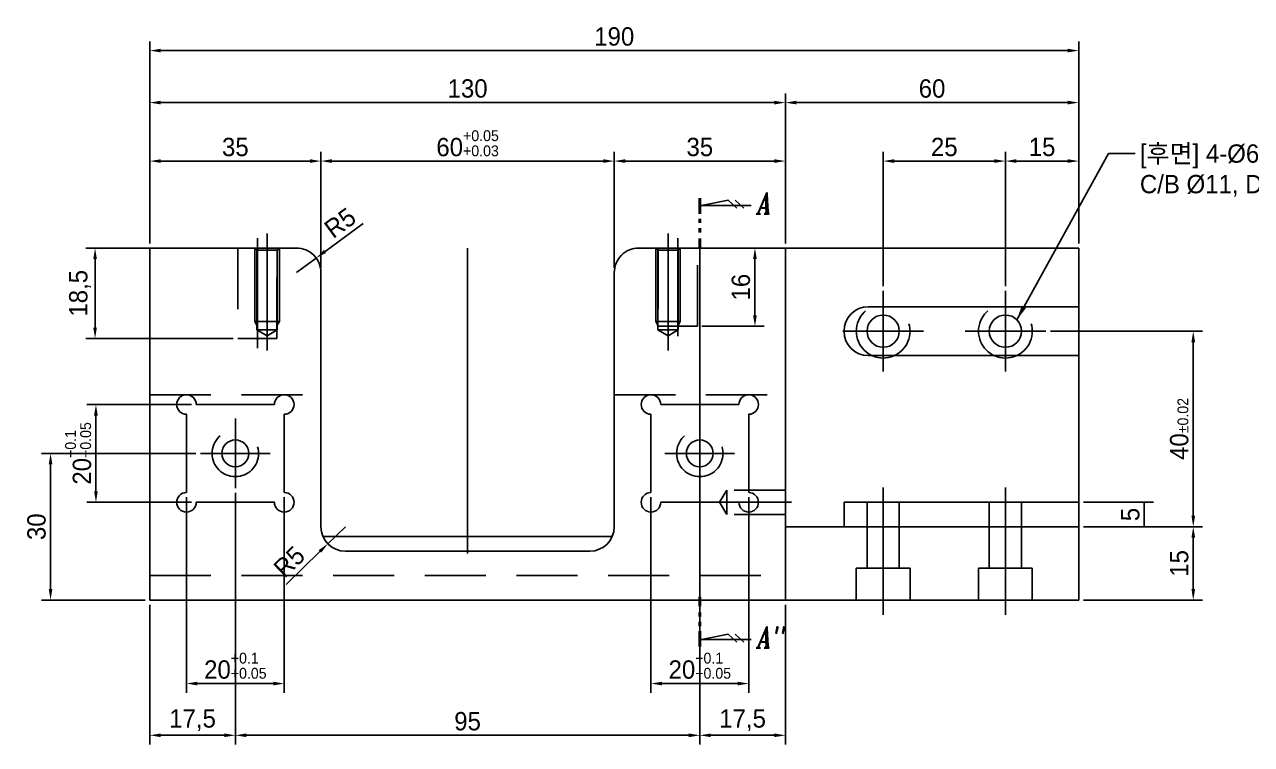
# Model space of a CAD drawing. Header units: inches. Extents: x 0 to 23821, y 0 to 11279.
# Drawn here: x 16973.8 to 17224.7, y 2118.8 to 2266.1 of the extents above; entities that cross this region are included whole.
import ezdxf

# ---------------------------------------------------------------- set-up
doc = ezdxf.new("R2010")
doc.units = ezdxf.units.IN
doc.header["$LTSCALE"] = 10
doc.header["$MEASUREMENT"] = 0
for name, pattern in [('CENTER', [2, 1.25, -0.25, 0.25, -0.25]), ('HIDDEN', [0.375, 0.25, -0.125]), ('PHANTOM2', [31.75, 15.875, -3.175, 3.175, -3.175, 3.175, -3.175])]:
    doc.linetypes.add(name, pattern=pattern)
doc.layers.get('Defpoints').update_dxf_attribs({"color": 8})
for name, color, linetype in [('CENTER LINE', 1, 'CENTER'), ('HIDDEN LINE', 4, 'HIDDEN'), ('THIN LINE', 3, 'Continuous')]:
    doc.layers.add(name, color=color, linetype=linetype)
doc.styles.add('ITALICT', font='italict')
doc.styles.add('SCI', font='')
doc.styles.get('SCI').set_extended_font_data('Gulim')
doc.dimstyles.new('SCH', dxfattribs={"dimtxt": 2.5, "dimasz": 2, "dimexe": 1.25, "dimexo": 0.625, "dimtad": 1, "dimdec": 8, "dimtxsty": 'SCI', "dimcen": 2.5, "dimclrd": 4, "dimclre": 4, "dimclrt": 7, "dimadec": 8, "dimazin": 2, "dimtfac": 1, "dimtdec": 8, "dimtmove": 0, "dimatfit": 3, "dimfxl": 1, "dimarcsym": 0})

# ---------------------------------------------------------------- blocks, each defined once
blk = doc.blocks.new('MDTapSHM5 Dp15')
at = {"layer": 'CENTER LINE', "ltscale": 3.591505}
blk.add_line((-3, 0), (20.94, 0), dxfattribs=at)
at = {"layer": 'HIDDEN LINE', "ltscale": 7.183011}
for p, q in [((0, 2.5), (15, 2.5)), ((0.43, 2.07), (0, 2.5)), ((0.43, 2.07), (16.75, 2.07)), ((0.43, 2.07), (0.43, -2.07)), ((15, 2.5), (15.75, 2.07)), ((15, 2.5), (15, -2.5)), ((16.75, 2.07), (16.75, -2.07)), ((16.75, 2.07), (17.94, 0)), ((17.94, 0), (16.75, -2.07)), ((0, -2.5), (0.43, -2.07)), ((0, -2.5), (15, -2.5)), ((16.75, -2.07), (0.43, -2.07)), ((15, -2.5), (15.75, -2.07))]:
    blk.add_line(p, q, dxfattribs=at)
blk = doc.blocks.new('23MDCBM6H', base_point=(359.76, 960.29))
at = {"color": 7, "linetype": 'Continuous'}
blk.add_circle((359.76, 960.29), 3.3, dxfattribs=at)
at = {"layer": 'CENTER LINE', "ltscale": 2.475}
for p, q in [((359.76, 952.04), (359.76, 968.54)), ((351.51, 960.29), (368.01, 960.29))]:
    blk.add_line(p, q, dxfattribs=at)
at = {"layer": 'HIDDEN LINE', "ltscale": 8.8}
blk.add_circle((359.76, 960.29), 5.5, dxfattribs=at)
blk = doc.blocks.new('23MDCBM5H', base_point=(202.26, 785.36))
at = {"color": 7, "linetype": 'Continuous'}
blk.add_circle((202.26, 785.36), 2.75, dxfattribs=at)
at = {"layer": 'CENTER LINE', "ltscale": 2.1375}
for p, q in [((202.26, 778.23), (202.26, 792.48)), ((195.13, 785.36), (209.38, 785.36))]:
    blk.add_line(p, q, dxfattribs=at)
at = {"layer": 'HIDDEN LINE', "ltscale": 7.6}
blk.add_circle((202.26, 785.36), 4.75, dxfattribs=at)
blk = doc.blocks.new('A$C7c647d44')
for p, q in [((0, 72), (-60, 72)), ((0, 0), (0, 72)), ((-43, 60), (0, 60)), ((-43, 50), (0, 50)), ((-48, 15), (-48, 20)), ((-48, 20), (0, 20)), ((-154.58, 13), (-95.42, 13)), ((-60, 15), (0, 15)), ((-150, 10), (-100, 10)), ((-60, 0), (0, 0))]:
    blk.add_line(p, q)
blk.add_lwpolyline([(-95, 15), (-95, 67, -0.414214), (-90, 72), (-60, 72), (-60, 0), (-190, 0), (-190, 72), (-160, 72, -0.414214), (-155, 67), (-155, 15)], format="xyb")
for points in [[(-182.5, 22), (-182.5, 38)], [(-180.5, 40), (-164.5, 40)], [(-162.5, 38), (-162.5, 22)], [(-87.5, 38), (-87.5, 22)], [(-69.5, 40), (-85.5, 40)], [(-67.5, 22), (-67.5, 38)], [(-164.5, 20), (-180.5, 20)], [(-85.5, 20), (-69.5, 20)]]:
    blk.add_lwpolyline(points)
for centre, radius, start, end in [((-43, 55), 5, 90, 270), ((-182.5, 40), 2, 0, 270), ((-162.5, 40), 2, 270, 180), ((-87.5, 40), 2, 0, 270), ((-67.5, 40), 2, 270, 180), ((-182.5, 20), 2, 90, 0), ((-162.5, 20), 2, 180, 90), ((-87.5, 20), 2, 90, 0), ((-67.5, 20), 2, 180, 90), ((-150, 15), 5, 180, 270), ((-100, 15), 5, 270, 0)]:
    blk.add_arc(centre, radius, start, end)
at = {"layer": 'CENTER LINE', "ltscale": 5}
for p, q in [((-168, 74), (-168, 51.5)), ((-82, 74), (-82, 54)), ((-125, 72), (-125, 0))]:
    blk.add_line(p, q, dxfattribs=at)
at = {"layer": 'CENTER LINE', "ltscale": 3.9}
for p, q in [((-40, -3), (-40, 23)), ((-15, -3), (-15, 23))]:
    blk.add_line(p, q, dxfattribs=at)
at = {"layer": 'CENTER LINE', "ltscale": 2.091507}
blk.add_line((-58.75, 20), (-74.69, 20), dxfattribs=at)
at = {"layer": 'HIDDEN LINE', "ltscale": 5}
for p, q in [((-172, 72), (-172, 53.5)), ((-164, 53.5), (-164, 72)), ((-86, 72), (-86, 56)), ((-78, 56), (-78, 72)), ((-86, 56), (-78, 56)), ((-172, 53.5), (-164, 53.5)), ((-190, 42), (-155, 42)), ((-95, 42), (-60, 42)), ((-190, 5), (-60, 5))]:
    blk.add_line(p, q, dxfattribs=at)
at = {"layer": 'HIDDEN LINE', "ltscale": 4.183014}
for p, q in [((-72, 22.5), (-73.44, 20)), ((-60, 22.5), (-72, 22.5)), ((-72, 22.5), (-72, 17.5)), ((-72, 17.5), (-73.44, 20)), ((-60, 17.5), (-72, 17.5))]:
    blk.add_line(p, q, dxfattribs=at)
at = {"layer": 'HIDDEN LINE', "ltscale": 7.8}
for p, q in [((-43.3, 6.5), (-43.3, 20)), ((-36.7, 6.5), (-36.7, 20)), ((-18.3, 6.5), (-18.3, 20)), ((-11.7, 6.5), (-11.7, 20)), ((-45.5, 0), (-45.5, 6.5)), ((-45.5, 6.5), (-34.5, 6.5)), ((-34.5, 6.5), (-34.5, 0)), ((-20.5, 0), (-20.5, 6.5)), ((-20.5, 6.5), (-9.5, 6.5)), ((-9.5, 6.5), (-9.5, 0))]:
    blk.add_line(p, q, dxfattribs=at)
at = {"rotation": 270}
blk.add_blockref('MDTapSHM5 Dp15', (-166, 72), dxfattribs=at)
at = {"xscale": -1, "rotation": 90}
blk.add_blockref('MDTapSHM5 Dp15', (-84, 72), dxfattribs=at)
for name, p in [('23MDCBM6H', (-40, 55)), ('23MDCBM6H', (-15, 55)), ('23MDCBM5H', (-172.5, 30)), ('23MDCBM5H', (-77.5, 30))]:
    blk.add_blockref(name, p)
blk = doc.blocks.new('23A$C06B057C4')
blk.add_line((4.71, 0.75), (5.95, -0.39))
at = {"const_width": 0.45}
for points in [[(-0.24, 1.02), (-0.24, -1.19)], [(-0.24, -1.85), (-0.24, -2.49)], [(-0.24, -3.18), (-0.24, -3.81)], [(-0.24, -4.63), (-0.24, -6.03)]]:
    blk.add_lwpolyline(points, dxfattribs=at)
blk.add_lwpolyline([(6.99, 0), (0, 0), (3.74, 0.75), (4.97, -0.39)])
blk = doc.blocks.new('23A$C01FC5E2C')
blk.add_line((4.71, 0.75), (5.95, -0.39))
at = {"const_width": 0.45}
for points in [[(-0.24, 4.63), (-0.24, 6.03)], [(-0.24, 3.18), (-0.24, 3.81)], [(-0.24, 1.85), (-0.24, 2.49)], [(-0.24, -1.02), (-0.24, 1.19)]]:
    blk.add_lwpolyline(points, dxfattribs=at)
blk.add_lwpolyline([(6.99, 0), (0, 0), (3.74, 0.75), (4.97, -0.39)])
blk = doc.blocks.new('*U619')
at = {"layer": 'THIN LINE', "linetype": 'PHANTOM2'}
blk.add_line((0, 41.79), (0, -7.13), dxfattribs=at)
at = {"layer": 'THIN LINE'}
for name, p in [('23A$C06B057C4', (0.24, 47.82)), ('23A$C01FC5E2C', (0.24, -13.15))]:
    blk.add_blockref(name, p, dxfattribs=at)
at = {"layer": 'THIN LINE', "ltscale": 5, "style": 'ITALICT', "width": 0.8}
for s, p in [('A', (8.1, 46.62)), ('A"', (8.1, -14.35))]:
    blk.add_text(s, height=3, dxfattribs=at).set_placement(p)
blk = doc.blocks.new('*D940')
at = {"color": 4, "lineweight": -2, "transparency": 16777216}
for p, q in [((17190.32, 2163.35), (17214.68, 2163.35)), ((17212.8, 2161.1), (17212.8, 2150.6)), ((17190.32, 2148.35), (17214.68, 2148.35))]:
    blk.add_line(p, q, dxfattribs=at)
at = {"color": 4, "transparency": 16777216}
for points in [[(17212.43, 2161.1), (17213.18, 2161.1), (17212.8, 2163.35)], [(17212.43, 2150.6), (17213.18, 2150.6), (17212.8, 2148.35)]]:
    blk.add_solid(points, dxfattribs=at)
at = {"layer": 'Defpoints', "color": 0, "transparency": 16777216}
for p in [(17189.38, 2163.35), (17189.38, 2148.35), (17212.8, 2148.35)]:
    blk.add_point(p, dxfattribs=at)
at = {"color": 7, "transparency": 16777216, "insert": (17209.94, 2155.85), "char_height": 3.75, "attachment_point": 5, "rotation": 90, "style": 'SCI'}
blk.add_mtext('15', dxfattribs=at)
blk = doc.blocks.new('*D941')
at = {"color": 4, "lineweight": -2, "transparency": 16777216}
for p, q in [((17183.57, 2203.35), (17214.68, 2203.35)), ((17212.8, 2165.6), (17212.8, 2201.1)), ((17190.32, 2163.35), (17214.68, 2163.35))]:
    blk.add_line(p, q, dxfattribs=at)
at = {"color": 4, "transparency": 16777216}
for points in [[(17212.43, 2201.1), (17213.18, 2201.1), (17212.8, 2203.35)], [(17212.43, 2165.6), (17213.18, 2165.6), (17212.8, 2163.35)]]:
    blk.add_solid(points, dxfattribs=at)
at = {"layer": 'Defpoints', "color": 0, "transparency": 16777216}
for p in [(17182.63, 2203.35), (17212.8, 2203.35), (17189.38, 2163.35)]:
    blk.add_point(p, dxfattribs=at)
at = {"color": 7, "transparency": 16777216, "insert": (17209.94, 2183.35), "char_height": 3.75, "attachment_point": 5, "rotation": 90, "style": 'SCI'}
blk.add_mtext('40{\\H0.59x;%%p0.02}', dxfattribs=at)
blk = doc.blocks.new('*D942')
at = {"color": 4, "lineweight": -2, "transparency": 16777216}
for p, q in [((17190.32, 2168.35), (17204.67, 2168.35)), ((17202.79, 2163.35), (17202.79, 2168.35)), ((17190.32, 2163.35), (17204.67, 2163.35))]:
    blk.add_line(p, q, dxfattribs=at)
at = {"layer": 'Defpoints', "color": 0, "transparency": 16777216}
for p in [(17189.38, 2168.35), (17202.79, 2168.35), (17189.38, 2163.35)]:
    blk.add_point(p, dxfattribs=at)
at = {"color": 7, "transparency": 16777216, "insert": (17199.94, 2165.85), "char_height": 3.75, "attachment_point": 5, "rotation": 90, "style": 'SCI'}
blk.add_mtext('5', dxfattribs=at)
blk = doc.blocks.new('*D943')
at = {"color": 4, "lineweight": -2, "transparency": 16777216}
for p, q in [((17174.38, 2212.54), (17174.38, 2240.02)), ((17189.38, 2221.29), (17189.38, 2240.02)), ((17176.63, 2238.14), (17187.13, 2238.14))]:
    blk.add_line(p, q, dxfattribs=at)
at = {"color": 4, "transparency": 16777216}
for points in [[(17176.63, 2238.52), (17176.63, 2237.77), (17174.38, 2238.14)], [(17187.13, 2238.52), (17187.13, 2237.77), (17189.38, 2238.14)]]:
    blk.add_solid(points, dxfattribs=at)
at = {"layer": 'Defpoints', "color": 0, "transparency": 16777216}
for p in [(17189.38, 2238.14), (17189.38, 2220.35), (17174.38, 2211.6)]:
    blk.add_point(p, dxfattribs=at)
at = {"color": 7, "transparency": 16777216, "insert": (17181.88, 2241.01), "char_height": 3.75, "attachment_point": 5, "style": 'SCI'}
blk.add_mtext('15', dxfattribs=at)
blk = doc.blocks.new('*D944')
at = {"color": 4, "lineweight": -2, "transparency": 16777216}
for p, q in [((17149.38, 2212.54), (17149.38, 2240.02)), ((17174.38, 2212.54), (17174.38, 2240.02)), ((17172.13, 2238.14), (17151.63, 2238.14))]:
    blk.add_line(p, q, dxfattribs=at)
at = {"color": 4, "transparency": 16777216}
for points in [[(17151.63, 2238.52), (17151.63, 2237.77), (17149.38, 2238.14)], [(17172.13, 2238.52), (17172.13, 2237.77), (17174.38, 2238.14)]]:
    blk.add_solid(points, dxfattribs=at)
at = {"layer": 'Defpoints', "color": 0, "transparency": 16777216}
for p in [(17149.38, 2238.14), (17149.38, 2211.6), (17174.38, 2211.6)]:
    blk.add_point(p, dxfattribs=at)
at = {"color": 7, "transparency": 16777216, "insert": (17161.88, 2241), "char_height": 3.75, "attachment_point": 5, "style": 'SCI'}
blk.add_mtext('25', dxfattribs=at)
blk = doc.blocks.new('*D945')
at = {"color": 4, "lineweight": -2, "transparency": 16777216}
for p, q in [((17043.01, 2225.38), (17035.22, 2219.65)), ((17029.38, 2215.35), (17033.41, 2218.31))]:
    blk.add_line(p, q, dxfattribs=at)
at = {"color": 4, "transparency": 16777216}
blk.add_solid([(17035, 2219.95), (17035.44, 2219.34), (17033.41, 2218.31)], dxfattribs=at)
at = {"layer": 'Defpoints', "color": 0, "transparency": 16777216}
for p in [(17033.41, 2218.31), (17029.38, 2215.35)]:
    blk.add_point(p, dxfattribs=at)
at = {"color": 7, "transparency": 16777216, "insert": (17038.32, 2225.49), "char_height": 3.75, "attachment_point": 5, "rotation": 36.3541, "style": 'SCI'}
blk.add_mtext('R5', dxfattribs=at)
blk = doc.blocks.new('*D946')
at = {"color": 4, "lineweight": -2, "transparency": 16777216}
for p, q in [((17006.88, 2169.41), (17006.88, 2129.4)), ((17026.88, 2169.41), (17026.88, 2129.4)), ((17009.13, 2131.28), (17024.63, 2131.28))]:
    blk.add_line(p, q, dxfattribs=at)
at = {"color": 4, "transparency": 16777216}
for points in [[(17009.13, 2131.65), (17009.13, 2130.9), (17006.88, 2131.28)], [(17024.63, 2131.65), (17024.63, 2130.9), (17026.88, 2131.28)]]:
    blk.add_solid(points, dxfattribs=at)
at = {"layer": 'Defpoints', "color": 0, "transparency": 16777216}
for p in [(17006.88, 2170.35), (17026.88, 2170.35), (17026.88, 2131.28)]:
    blk.add_point(p, dxfattribs=at)
at = {"color": 7, "transparency": 16777216, "insert": (17016.88, 2134.9), "char_height": 3.75, "attachment_point": 5, "style": 'SCI'}
blk.add_mtext('20{\\H0.59x;\\S+0.1^ +0.05;}', dxfattribs=at)
blk = doc.blocks.new('*D947')
at = {"color": 4, "lineweight": -2, "transparency": 16777216}
for p, q in [((17101.88, 2169.41), (17101.88, 2129.4)), ((17121.88, 2169.41), (17121.88, 2129.4)), ((17104.13, 2131.28), (17119.63, 2131.28))]:
    blk.add_line(p, q, dxfattribs=at)
at = {"color": 4, "transparency": 16777216}
for points in [[(17104.13, 2131.65), (17104.13, 2130.9), (17101.88, 2131.28)], [(17119.63, 2131.65), (17119.63, 2130.9), (17121.88, 2131.28)]]:
    blk.add_solid(points, dxfattribs=at)
at = {"layer": 'Defpoints', "color": 0, "transparency": 16777216}
for p in [(17101.88, 2170.35), (17121.88, 2170.35), (17121.88, 2131.28)]:
    blk.add_point(p, dxfattribs=at)
at = {"color": 7, "transparency": 16777216, "insert": (17111.88, 2134.9), "char_height": 3.75, "attachment_point": 5, "style": 'SCI'}
blk.add_mtext('20{\\H0.59x;\\S+0.1^ +0.05;}', dxfattribs=at)
blk = doc.blocks.new('*D948')
at = {"color": 4, "lineweight": -2, "transparency": 16777216}
for p, q in [((17016.88, 2170.29), (17016.88, 2118.82)), ((16999.38, 2147.41), (16999.38, 2118.82)), ((17001.63, 2120.69), (17014.63, 2120.69))]:
    blk.add_line(p, q, dxfattribs=at)
at = {"color": 4, "transparency": 16777216}
for points in [[(17001.63, 2121.07), (17001.63, 2120.32), (16999.38, 2120.69)], [(17014.63, 2121.07), (17014.63, 2120.32), (17016.88, 2120.69)]]:
    blk.add_solid(points, dxfattribs=at)
at = {"layer": 'Defpoints', "color": 0, "transparency": 16777216}
for p in [(17016.88, 2171.22), (16999.38, 2148.35), (17016.88, 2120.69)]:
    blk.add_point(p, dxfattribs=at)
at = {"color": 7, "transparency": 16777216, "insert": (17008.13, 2123.79), "char_height": 3.75, "attachment_point": 5, "style": 'SCI'}
blk.add_mtext('17,5', dxfattribs=at)
blk = doc.blocks.new('*D949')
at = {"color": 4, "lineweight": -2, "transparency": 16777216}
for p, q in [((17016.88, 2170.29), (17016.88, 2118.82)), ((17111.88, 2170.29), (17111.88, 2118.82)), ((17019.13, 2120.69), (17109.63, 2120.69))]:
    blk.add_line(p, q, dxfattribs=at)
at = {"color": 4, "transparency": 16777216}
for points in [[(17019.13, 2121.07), (17019.13, 2120.32), (17016.88, 2120.69)], [(17109.63, 2121.07), (17109.63, 2120.32), (17111.88, 2120.69)]]:
    blk.add_solid(points, dxfattribs=at)
at = {"layer": 'Defpoints', "color": 0, "transparency": 16777216}
for p in [(17016.88, 2171.22), (17111.88, 2171.22), (17111.88, 2120.69)]:
    blk.add_point(p, dxfattribs=at)
at = {"color": 7, "transparency": 16777216, "insert": (17064.38, 2123.55), "char_height": 3.75, "attachment_point": 5, "style": 'SCI'}
blk.add_mtext('95', dxfattribs=at)
blk = doc.blocks.new('*D950')
at = {"color": 4, "lineweight": -2, "transparency": 16777216}
for p, q in [((17111.88, 2170.29), (17111.88, 2118.82)), ((17129.38, 2147.41), (17129.38, 2118.82)), ((17114.13, 2120.69), (17127.13, 2120.69))]:
    blk.add_line(p, q, dxfattribs=at)
at = {"color": 4, "transparency": 16777216}
for points in [[(17114.13, 2121.07), (17114.13, 2120.32), (17111.88, 2120.69)], [(17127.13, 2121.07), (17127.13, 2120.32), (17129.38, 2120.69)]]:
    blk.add_solid(points, dxfattribs=at)
at = {"layer": 'Defpoints', "color": 0, "transparency": 16777216}
for p in [(17111.88, 2171.22), (17129.38, 2148.35), (17129.38, 2120.69)]:
    blk.add_point(p, dxfattribs=at)
at = {"color": 7, "transparency": 16777216, "insert": (17120.63, 2123.79), "char_height": 3.75, "attachment_point": 5, "style": 'SCI'}
blk.add_mtext('17,5', dxfattribs=at)
blk = doc.blocks.new('*D951')
at = {"color": 4, "lineweight": -2, "transparency": 16777216}
for p, q in [((17007.94, 2188.35), (16986.49, 2188.35)), ((16988.37, 2170.6), (16988.37, 2186.1)), ((17007.94, 2168.35), (16986.49, 2168.35))]:
    blk.add_line(p, q, dxfattribs=at)
at = {"color": 4, "transparency": 16777216}
for points in [[(16987.99, 2186.1), (16988.74, 2186.1), (16988.37, 2188.35)], [(16987.99, 2170.6), (16988.74, 2170.6), (16988.37, 2168.35)]]:
    blk.add_solid(points, dxfattribs=at)
at = {"layer": 'Defpoints', "color": 0, "transparency": 16777216}
for p in [(16988.37, 2188.35), (17008.88, 2188.35), (17008.88, 2168.35)]:
    blk.add_point(p, dxfattribs=at)
at = {"color": 7, "transparency": 16777216, "insert": (16984.74, 2178.35), "char_height": 3.75, "attachment_point": 5, "rotation": 90, "style": 'SCI'}
blk.add_mtext('20{\\H0.59x;\\S+0.1^ +0.05;}', dxfattribs=at)
blk = doc.blocks.new('*D952')
at = {"color": 4, "lineweight": -2, "transparency": 16777216}
for p, q in [((17008.82, 2178.35), (16977.21, 2178.35)), ((16979.09, 2150.6), (16979.09, 2176.1)), ((16998.44, 2148.35), (16977.21, 2148.35))]:
    blk.add_line(p, q, dxfattribs=at)
at = {"color": 4, "transparency": 16777216}
for points in [[(16978.71, 2176.1), (16979.46, 2176.1), (16979.09, 2178.35)], [(16978.71, 2150.6), (16979.46, 2150.6), (16979.09, 2148.35)]]:
    blk.add_solid(points, dxfattribs=at)
at = {"layer": 'Defpoints', "color": 0, "transparency": 16777216}
for p in [(16979.09, 2178.35), (17009.75, 2178.35), (16999.38, 2148.35)]:
    blk.add_point(p, dxfattribs=at)
at = {"color": 7, "transparency": 16777216, "insert": (16976.23, 2163.35), "char_height": 3.75, "attachment_point": 5, "rotation": 90, "style": 'SCI'}
blk.add_mtext('30', dxfattribs=at)
blk = doc.blocks.new('*D953')
at = {"color": 4, "lineweight": -2, "transparency": 16777216}
for p, q in [((16999.38, 2221.29), (16999.38, 2240.02)), ((17034.38, 2216.29), (17034.38, 2240.02)), ((17001.63, 2238.14), (17032.13, 2238.14))]:
    blk.add_line(p, q, dxfattribs=at)
at = {"color": 4, "transparency": 16777216}
for points in [[(17001.63, 2238.52), (17001.63, 2237.77), (16999.38, 2238.14)], [(17032.13, 2238.52), (17032.13, 2237.77), (17034.38, 2238.14)]]:
    blk.add_solid(points, dxfattribs=at)
at = {"layer": 'Defpoints', "color": 0, "transparency": 16777216}
for p in [(17034.38, 2238.14), (16999.38, 2220.35), (17034.38, 2215.35)]:
    blk.add_point(p, dxfattribs=at)
at = {"color": 7, "transparency": 16777216, "insert": (17016.88, 2241), "char_height": 3.75, "attachment_point": 5, "style": 'SCI'}
blk.add_mtext('35', dxfattribs=at)
blk = doc.blocks.new('*D954')
at = {"color": 4, "lineweight": -2, "transparency": 16777216}
for p, q in [((17034.38, 2216.29), (17034.38, 2240.02)), ((17094.38, 2216.29), (17094.38, 2240.02)), ((17036.63, 2238.14), (17092.13, 2238.14))]:
    blk.add_line(p, q, dxfattribs=at)
at = {"color": 4, "transparency": 16777216}
for points in [[(17036.63, 2238.52), (17036.63, 2237.77), (17034.38, 2238.14)], [(17092.13, 2238.52), (17092.13, 2237.77), (17094.38, 2238.14)]]:
    blk.add_solid(points, dxfattribs=at)
at = {"layer": 'Defpoints', "color": 0, "transparency": 16777216}
for p in [(17094.38, 2238.14), (17034.38, 2215.35), (17094.38, 2215.35)]:
    blk.add_point(p, dxfattribs=at)
at = {"color": 7, "transparency": 16777216, "insert": (17064.38, 2241.76), "char_height": 3.75, "attachment_point": 5, "style": 'SCI'}
blk.add_mtext('60{\\H0.59x;\\S+0.05^ +0.03;}', dxfattribs=at)
blk = doc.blocks.new('*D955')
at = {"color": 4, "lineweight": -2, "transparency": 16777216}
for p, q in [((17094.38, 2216.29), (17094.38, 2240.02)), ((17129.38, 2221.29), (17129.38, 2240.02)), ((17096.63, 2238.14), (17127.13, 2238.14))]:
    blk.add_line(p, q, dxfattribs=at)
at = {"color": 4, "transparency": 16777216}
for points in [[(17096.63, 2238.52), (17096.63, 2237.77), (17094.38, 2238.14)], [(17127.13, 2238.52), (17127.13, 2237.77), (17129.38, 2238.14)]]:
    blk.add_solid(points, dxfattribs=at)
at = {"layer": 'Defpoints', "color": 0, "transparency": 16777216}
for p in [(17129.38, 2238.14), (17129.38, 2220.35), (17094.38, 2215.35)]:
    blk.add_point(p, dxfattribs=at)
at = {"color": 7, "transparency": 16777216, "insert": (17111.88, 2241), "char_height": 3.75, "attachment_point": 5, "style": 'SCI'}
blk.add_mtext('35', dxfattribs=at)
blk = doc.blocks.new('*D956')
at = {"color": 4, "lineweight": -2, "transparency": 16777216}
for p, q in [((16999.38, 2221.29), (16999.38, 2251.98)), ((17129.38, 2221.29), (17129.38, 2251.98)), ((17001.63, 2250.1), (17127.13, 2250.1))]:
    blk.add_line(p, q, dxfattribs=at)
at = {"color": 4, "transparency": 16777216}
for points in [[(17001.63, 2250.48), (17001.63, 2249.73), (16999.38, 2250.1)], [(17127.13, 2250.48), (17127.13, 2249.73), (17129.38, 2250.1)]]:
    blk.add_solid(points, dxfattribs=at)
at = {"layer": 'Defpoints', "color": 0, "transparency": 16777216}
for p in [(17129.38, 2250.1), (16999.38, 2220.35), (17129.38, 2220.35)]:
    blk.add_point(p, dxfattribs=at)
at = {"color": 7, "transparency": 16777216, "insert": (17064.38, 2252.97), "char_height": 3.75, "attachment_point": 5, "style": 'SCI'}
blk.add_mtext('130', dxfattribs=at)
blk = doc.blocks.new('*D957')
at = {"color": 4, "lineweight": -2, "transparency": 16777216}
for p, q in [((17129.38, 2221.29), (17129.38, 2251.98)), ((17189.38, 2221.29), (17189.38, 2251.98)), ((17131.63, 2250.1), (17187.13, 2250.1))]:
    blk.add_line(p, q, dxfattribs=at)
at = {"color": 4, "transparency": 16777216}
for points in [[(17131.63, 2250.48), (17131.63, 2249.73), (17129.38, 2250.1)], [(17187.13, 2250.48), (17187.13, 2249.73), (17189.38, 2250.1)]]:
    blk.add_solid(points, dxfattribs=at)
at = {"layer": 'Defpoints', "color": 0, "transparency": 16777216}
for p in [(17189.38, 2250.1), (17129.38, 2220.35), (17189.38, 2220.35)]:
    blk.add_point(p, dxfattribs=at)
at = {"color": 7, "transparency": 16777216, "insert": (17159.38, 2252.96), "char_height": 3.75, "attachment_point": 5, "style": 'SCI'}
blk.add_mtext('60', dxfattribs=at)
blk = doc.blocks.new('*D958')
at = {"color": 4, "lineweight": -2, "transparency": 16777216}
for p, q in [((16999.38, 2221.29), (16999.38, 2262.62)), ((17189.38, 2221.29), (17189.38, 2262.62)), ((17001.63, 2260.74), (17187.13, 2260.74))]:
    blk.add_line(p, q, dxfattribs=at)
at = {"color": 4, "transparency": 16777216}
for points in [[(17001.63, 2261.12), (17001.63, 2260.37), (16999.38, 2260.74)], [(17187.13, 2261.12), (17187.13, 2260.37), (17189.38, 2260.74)]]:
    blk.add_solid(points, dxfattribs=at)
at = {"layer": 'Defpoints', "color": 0, "transparency": 16777216}
for p in [(17189.38, 2260.74), (16999.38, 2220.35), (17189.38, 2220.35)]:
    blk.add_point(p, dxfattribs=at)
at = {"color": 7, "transparency": 16777216, "insert": (17094.38, 2263.61), "char_height": 3.75, "attachment_point": 5, "style": 'SCI'}
blk.add_mtext('190', dxfattribs=at)
blk = doc.blocks.new('*D959')
at = {"color": 4, "lineweight": -2, "transparency": 16777216}
for p, q in [((17016.44, 2220.35), (16986.32, 2220.35)), ((16988.19, 2204.1), (16988.19, 2218.1)), ((17016.44, 2201.85), (16986.32, 2201.85))]:
    blk.add_line(p, q, dxfattribs=at)
at = {"color": 4, "transparency": 16777216}
for points in [[(16987.82, 2218.1), (16988.57, 2218.1), (16988.19, 2220.35)], [(16987.82, 2204.1), (16988.57, 2204.1), (16988.19, 2201.85)]]:
    blk.add_solid(points, dxfattribs=at)
at = {"layer": 'Defpoints', "color": 0, "transparency": 16777216}
for p in [(16988.19, 2220.35), (17017.38, 2220.35), (17017.38, 2201.85)]:
    blk.add_point(p, dxfattribs=at)
at = {"color": 7, "transparency": 16777216, "insert": (16985.1, 2211.1), "char_height": 3.75, "attachment_point": 5, "rotation": 90, "style": 'SCI'}
blk.add_mtext('18,5', dxfattribs=at)
blk = doc.blocks.new('*D960')
at = {"color": 4, "lineweight": -2, "transparency": 16777216}
for p, q in [((17112.32, 2220.35), (17125.03, 2220.35)), ((17123.15, 2206.6), (17123.15, 2218.1)), ((17112.32, 2204.35), (17125.03, 2204.35))]:
    blk.add_line(p, q, dxfattribs=at)
at = {"color": 4, "transparency": 16777216}
for points in [[(17122.78, 2218.1), (17123.53, 2218.1), (17123.15, 2220.35)], [(17122.78, 2206.6), (17123.53, 2206.6), (17123.15, 2204.35)]]:
    blk.add_solid(points, dxfattribs=at)
at = {"layer": 'Defpoints', "color": 0, "transparency": 16777216}
for p in [(17111.38, 2220.35), (17123.15, 2220.35), (17111.38, 2204.35)]:
    blk.add_point(p, dxfattribs=at)
at = {"color": 7, "transparency": 16777216, "insert": (17120.29, 2212.35), "char_height": 3.75, "attachment_point": 5, "rotation": 90, "style": 'SCI'}
blk.add_mtext('16', dxfattribs=at)
blk = doc.blocks.new('*D861')
at = {"color": 4, "lineweight": -2, "transparency": 16777216}
for p, q in [((17039.38, 2163.35), (17035.8, 2159.86)), ((17027.25, 2151.54), (17034.18, 2158.29))]:
    blk.add_line(p, q, dxfattribs=at)
at = {"color": 4, "transparency": 16777216}
blk.add_solid([(17033.92, 2158.56), (17034.44, 2158.02), (17035.8, 2159.86)], dxfattribs=at)
at = {"layer": 'Defpoints', "color": 0, "transparency": 16777216}
for p in [(17039.38, 2163.35), (17035.8, 2159.86)]:
    blk.add_point(p, dxfattribs=at)
at = {"color": 7, "transparency": 16777216, "insert": (17027.91, 2156.18), "char_height": 3.75, "attachment_point": 5, "rotation": 44.228, "style": 'SCI'}
blk.add_mtext('R5', dxfattribs=at)

msp = doc.modelspace()

# ---------------------------------------------------------------- block references
at = {"xscale": 1.456007765374753, "yscale": 1.456007765374753, "zscale": 1.456007765374753}
msp.add_blockref('*U619', (17111.87846275, 2159.44495957), dxfattribs=at)
at = {"color": 3}
msp.add_blockref('A$C7c647d44', (17189.37846275, 2148.34833989), dxfattribs=at)

# ---------------------------------------------------------------- texts
at = {"color": 7, "insert": (17201.88911852, 2241.5559672), "char_height": 3.75, "attachment_point": 1, "style": 'SCI'}
msp.add_mtext('[후면] 4-%%C6.6 D/R THRU\\PC/B %%C11, D.P6.5', dxfattribs=at)

# ---------------------------------------------------------------- dimensions: what is measured, and where the dimension line sits
at = {"color": 3}
for base, p1, p2, override, picture, middle in [((17189.378462747, 2260.743098562), (16999.378462747, 2220.348339886), (17189.378462747, 2220.348339886), {"dimscale": 1.5, "dimasz": 1.5}, '*D958', (17094.378462747, 2263.6080286552)), ((17129.378462747, 2250.1048991033), (16999.378462747, 2220.348339886), (17129.378462747, 2220.348339886), {"dimscale": 1.5, "dimasz": 1.5}, '*D956', (17064.378462747, 2252.9698291966)), ((17189.378462747, 2250.1048991033), (17129.378462747, 2220.348339886), (17189.378462747, 2220.348339886), {"dimscale": 1.5, "dimasz": 1.5, "dimtmove": 1}, '*D957', (17159.378462747, 2252.9648358543)), ((17034.378462747, 2238.1428395922), (16999.378462747, 2220.348339886), (17034.378462747, 2215.348339886), {"dimscale": 1.5, "dimasz": 1.5}, '*D953', (17016.878462747, 2241.0027763432)), ((17129.378462747, 2238.1428395922), (17094.378462747, 2215.348339886), (17129.378462747, 2220.348339886), {"dimscale": 1.5, "dimasz": 1.5, "dimtmove": 1}, '*D955', (17111.878462747, 2241.0027763432)), ((17149.378462747, 2238.1428395922), (17174.378462747, 2211.598339886), (17149.378462747, 2211.598339886), {"dimscale": 1.5, "dimasz": 1.5}, '*D944', (17161.878462747, 2241.0027763432)), ((17189.378462747, 2238.1428395922), (17174.378462747, 2211.598339886), (17189.378462747, 2220.348339886), {"dimscale": 1.5, "dimasz": 1.5}, '*D943', (17181.878462747, 2241.0077696855)), ((17016.878462747, 2120.693818957), (16999.378462747, 2148.348339886), (17016.878462747, 2171.223339886), {"dimscale": 1.5, "dimasz": 1.5}, '*D948', (17008.128462747, 2123.7884427919)), ((17111.878462747, 2120.693818957), (17016.878462747, 2171.223339886), (17111.878462747, 2171.223339886), {"dimscale": 1.5, "dimasz": 1.5, "dimtmove": 1}, '*D949', (17064.378462747, 2123.553755708)), ((17129.378462747, 2120.693818957), (17111.878462747, 2171.223339886), (17129.378462747, 2148.348339886), {"dimscale": 1.5, "dimasz": 1.5, "dimtmove": 1}, '*D950', (17120.628462747, 2123.7884427919))]:
    dim = msp.add_linear_dim(base=base, p1=p1, p2=p2, dimstyle='SCH', override=override, dxfattribs=at)
    dim.commit()
    dim.dimension.update_dxf_attribs({"geometry": picture, "text_midpoint": middle})
for base, p1, p2, text, override, picture, middle in [((17094.378462747, 2238.1428395922), (17034.378462747, 2215.348339886), (17094.378462747, 2215.348339886), '<>{\\H0.59x;\\S+0.05^ +0.03;}', {"dimscale": 1.5, "dimasz": 1.5, "dimtmove": 1}, '*D954', (17064.378462747, 2241.7625050383)), ((17026.878462747, 2131.2753762949), (17006.878462747, 2170.348339886), (17026.878462747, 2170.348339886), '<>{\\H0.59x;\\S+0.1^ +0.05;}', {"dimscale": 1.5, "dimasz": 1.5}, '*D946', (17016.878462747, 2134.8979878129)), ((17121.878462747, 2131.2753762949), (17101.878462747, 2170.348339886), (17121.878462747, 2170.348339886), '<>{\\H0.59x;\\S+0.1^ +0.05;}', {"dimscale": 1.5, "dimasz": 1.5}, '*D947', (17111.878462747, 2134.8979878129))]:
    dim = msp.add_linear_dim(base=base, p1=p1, p2=p2, text=text, dimstyle='SCH', override=override, dxfattribs=at)
    dim.commit()
    dim.dimension.update_dxf_attribs({"geometry": picture, "text_midpoint": middle})
for center, mpoint, picture, middle in [((17029.378462747, 2215.348339886), (17033.4053089555, 2218.3122072266), '*D945', (17038.323674852, 2225.4864447476)), ((17039.378462747, 2163.348339886), (17035.7956122671, 2159.8607644475), '*D861', (17027.9132595537, 2156.1826504197))]:
    dim = msp.add_radius_dim(center=center, mpoint=mpoint, dimstyle='SCH', override={"dimscale": 1.5, "dimasz": 1.5}, dxfattribs=at)
    dim.commit()
    dim.dimension.update_dxf_attribs({"geometry": picture, "text_midpoint": middle})
for base, p1, p2, picture, middle in [((16988.1901876929, 2220.348339886), (17017.378462747, 2201.848339886), (17017.378462747, 2220.348339886), '*D959', (16985.095563858, 2211.098339886)), ((17123.1502119924, 2220.348339886), (17111.378462747, 2204.348339886), (17111.378462747, 2220.348339886), '*D960', (17120.2852818992, 2212.348339886)), ((16979.0850743448, 2178.348339886), (16999.378462747, 2148.348339886), (17009.753462747, 2178.348339886), '*D952', (16976.2251375938, 2163.348339886)), ((17202.7928669258, 2168.348339886), (17189.378462747, 2163.348339886), (17189.378462747, 2168.348339886), '*D942', (17199.9354268459, 2165.848339886)), ((17212.800788414, 2148.348339886), (17189.378462747, 2163.348339886), (17189.378462747, 2148.348339886), '*D940', (17209.9358583208, 2155.848339886))]:
    dim = msp.add_linear_dim(base=base, p1=p1, p2=p2, angle=90, dimstyle='SCH', override={"dimscale": 1.5, "dimasz": 1.5}, dxfattribs=at)
    dim.commit()
    dim.dimension.update_dxf_attribs({"geometry": picture, "text_midpoint": middle})
for base, p1, p2, text, picture, middle in [((17212.800788414, 2203.348339886), (17189.378462747, 2163.348339886), (17182.628462747, 2203.348339886), '<>{\\H0.59x;%%p0.02}', '*D941', (17209.9383549919, 2183.348339886)), ((16988.3660886525, 2188.348339886), (17008.878462747, 2168.348339886), (17008.878462747, 2188.348339886), '<>{\\H0.59x;\\S+0.1^ +0.05;}', '*D951', (16984.7434771345, 2178.348339886))]:
    dim = msp.add_linear_dim(base=base, p1=p1, p2=p2, angle=90, text=text, dimstyle='SCH', override={"dimscale": 1.5, "dimasz": 1.5}, dxfattribs=at)
    dim.commit()
    dim.dimension.update_dxf_attribs({"geometry": picture, "text_midpoint": middle})

# ---------------------------------------------------------------- leaders
at = {"annotation_type": 0, "has_hookline": 1, "hookline_direction": 0, "text_width": 59.75532623}
msp.add_leader([(17176.709216, 2205.68448827), (17195.47068077, 2239.6809672), (17200.95161852, 2239.6809672)], dimstyle='SCH', override={"dimscale": 1.5, "dimgap": 0.625, "dimtad": 0}, dxfattribs=at)

doc.saveas('drawing.dxf')
